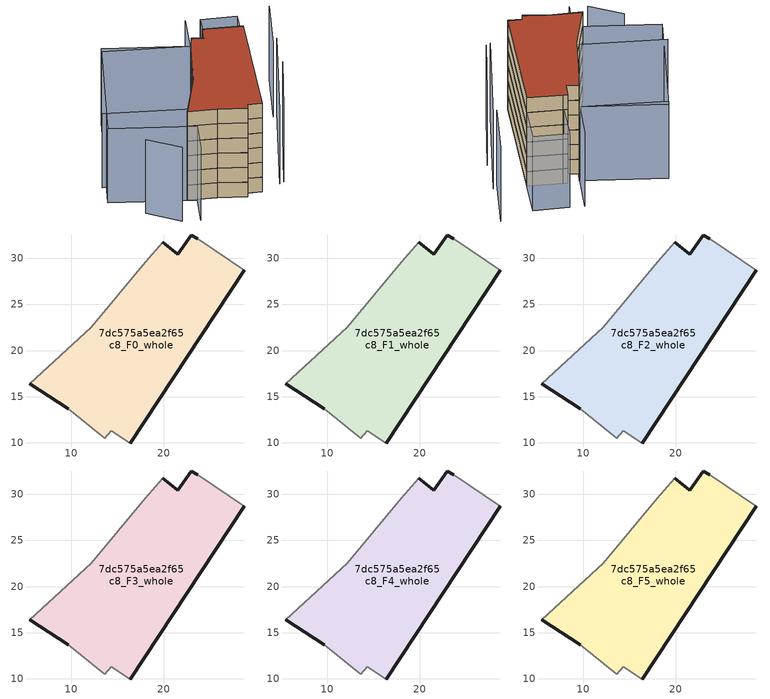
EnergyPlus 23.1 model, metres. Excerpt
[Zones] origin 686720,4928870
7dc575a5ea2f65c8_F0_whole
 floor ground (EU_floor_Construction): 16.38,9.96 28.78,28.69 23.69,32.12 23.02,32.54 21.56,30.47 19.92,31.73 18.04,29.61 12.17,22.55 5.46,16.38 9.65,13.67 13.63,10.46 14.32,11.28 z0
 wall outside (EU_wall_Construction): 9.65,13.67 5.46,16.38 / 19.92,31.73 21.56,30.47 23.02,32.54 23.69,32.12 / 28.78,28.69 16.38,9.96 z0:3
 wall adiabatic (EU_wall_Construction): 5.46,16.38 12.17,22.55 18.04,29.61 19.92,31.73 / 23.69,32.12 28.78,28.69 / 16.38,9.96 14.32,11.28 13.63,10.46 9.65,13.67 z0:3
7dc575a5ea2f65c8_F1_whole
 floor to 7dc575a5ea2f65c8_F0_whole (EU_floor_Construction): 16.38,9.96 28.77,28.69 23.69,32.12 23.01,32.54 21.56,30.47 19.92,31.73 18.04,29.61 12.17,22.55 5.46,16.38 9.65,13.67 13.63,10.46 14.32,11.28 z3
 wall outside (EU_wall_Construction): 9.65,13.67 5.46,16.38 / 19.92,31.73 21.56,30.47 23.02,32.54 23.69,32.12 / 28.78,28.69 16.38,9.96 z3:6
 wall adiabatic (EU_wall_Construction): 5.46,16.38 12.17,22.55 18.04,29.61 19.92,31.73 / 23.69,32.12 28.78,28.69 / 16.38,9.96 14.32,11.28 13.63,10.46 9.65,13.67 z3:6
7dc575a5ea2f65c8_F2_whole
 floor to 7dc575a5ea2f65c8_F1_whole (EU_floor_Construction): 16.38,9.96 28.77,28.69 23.69,32.12 23.01,32.54 21.56,30.47 19.92,31.73 18.04,29.61 12.17,22.55 5.46,16.38 9.65,13.67 13.63,10.46 14.32,11.28 z6
 wall outside (EU_wall_Construction): 9.65,13.67 5.46,16.38 / 19.92,31.73 21.56,30.47 23.02,32.54 23.69,32.12 / 28.78,28.69 16.38,9.96 z6:9
 wall adiabatic (EU_wall_Construction): 5.46,16.38 12.17,22.55 18.04,29.61 19.92,31.73 / 23.69,32.12 28.78,28.69 / 16.38,9.96 14.32,11.28 13.63,10.46 9.65,13.67 z6:9
7dc575a5ea2f65c8_F3_whole
 floor to 7dc575a5ea2f65c8_F2_whole (EU_floor_Construction): 16.38,9.96 28.77,28.69 23.69,32.12 23.01,32.54 21.56,30.47 19.92,31.73 18.04,29.61 12.17,22.55 5.46,16.38 9.65,13.67 13.63,10.46 14.32,11.28 z9
 wall outside (EU_wall_Construction): 9.65,13.67 5.46,16.38 / 19.92,31.73 21.56,30.47 23.02,32.54 23.69,32.12 / 28.78,28.69 16.38,9.96 z9:12
 wall adiabatic (EU_wall_Construction): 5.46,16.38 12.17,22.55 18.04,29.61 19.92,31.73 / 23.69,32.12 28.78,28.69 / 16.38,9.96 14.32,11.28 13.63,10.46 9.65,13.67 z9:12
7dc575a5ea2f65c8_F4_whole
 floor to 7dc575a5ea2f65c8_F3_whole (EU_floor_Construction): 16.38,9.96 28.77,28.69 23.69,32.12 23.01,32.54 21.56,30.47 19.92,31.73 18.04,29.61 12.17,22.55 5.46,16.38 9.65,13.67 13.63,10.46 14.32,11.28 z12
 wall outside (EU_wall_Construction): 9.65,13.67 5.46,16.38 / 19.92,31.73 21.56,30.47 23.02,32.54 23.69,32.12 / 28.78,28.69 16.38,9.96 z12:15
 wall adiabatic (EU_wall_Construction): 5.46,16.38 12.17,22.55 18.04,29.61 19.92,31.73 / 23.69,32.12 28.78,28.69 / 16.38,9.96 14.32,11.28 13.63,10.46 9.65,13.67 z12:15
7dc575a5ea2f65c8_F5_whole
 floor to 7dc575a5ea2f65c8_F4_whole (EU_floor_Construction): 16.38,9.96 28.77,28.69 23.69,32.12 23.01,32.54 21.56,30.47 19.92,31.73 18.04,29.61 12.17,22.55 5.46,16.38 9.65,13.67 13.63,10.46 14.32,11.28 z15
 wall outside (EU_wall_Construction): 9.65,13.67 5.46,16.38 / 19.92,31.73 21.56,30.47 23.02,32.54 23.69,32.12 / 28.78,28.69 16.38,9.96 z15:18
 wall adiabatic (EU_wall_Construction): 5.46,16.38 12.17,22.55 18.04,29.61 19.92,31.73 / 23.69,32.12 28.78,28.69 / 16.38,9.96 14.32,11.28 13.63,10.46 9.65,13.67 z15:18
 roof outside (EU_roof_Construction): 28.78,28.69 16.38,9.96 14.32,11.28 13.63,10.46 9.65,13.67 5.46,16.38 12.17,22.55 18.04,29.61 19.92,31.73 21.56,30.47 23.02,32.54 23.69,32.12 z18
shading: 20.06,9.72 33.37,25.52 / -2.24,18.16 0.89,12.46 / -2.68,28.46 9.72,19.42 / 9.72,19.42 3.28,10.57 / 25.3,39.37 21.05,33.34 / 21.05,33.34 8.95,41.84 / 20.98,9.78 29.59,19.83 / 32,24.91 38.55,33.32 / -4.89,24.62 9.55,42.58 / 9.55,42.58 21.15,33.26 / 21.15,33.26 6.7,15.29 / 6.7,15.29 -4.89,24.62 / 32.61,34.58 28.78,28.69 / 28.78,28.69 23.58,32.08 / 23.58,32.08 27.41,37.96 / 27.41,37.96 32.61,34.58 z0:15
[Building]
EU S2 Campaign: North Axis=0; Terrain=City; Solar Distribution=FullExterior
[Site:Location]
Bologna: Latitude=44.5; Longitude=11.25; Time Zone=1; Elevation=37
[SizingPeriod:WeatherFileDays]
AnnualSizingPeriod: Begin Month=1; Begin Day of Month=1; End Month=12; End Day of Month=31; Day of Week for Start Day=Monday; Use Weather File Daylight Saving Period=No; Use Weather File Rain and Snow Indicators=No
[MATERIAL]
EU_InternalMass_Material: Roughness=MediumRough; Thickness=0.1; Conductivity=1; Density=1800; Specific Heat=900; Thermal Absorptance=0.9; Solar Absorptance=0.7; Visible Absorptance=0.7
[MATERIAL:NOMASS] Roughness=MediumRough; Thermal Absorptance=0.9; Solar Absorptance=0.7; Visible Absorptance=0.7
Name | Thermal Resistance
EU_wall_NoMass | 0.905828
EU_roof_NoMass | 0.37593
EU_floor_NoMass | 0.67114
[CONSTRUCTION]
EU_wall_Construction: EU_wall_NoMass
EU_roof_Construction: EU_roof_NoMass
EU_floor_Construction: EU_floor_NoMass
EU_InternalMass_Construction: EU_InternalMass_Material
[ZONE] Type=1; Multiplier=1; Ceiling Height=autocalculate; Volume=704.342; Floor Area=autocalculate; Part of Total Floor Area=Yes
7dc575a5ea2f65c8_F0_whole; 7dc575a5ea2f65c8_F1_whole; 7dc575a5ea2f65c8_F2_whole; 7dc575a5ea2f65c8_F3_whole; 7dc575a5ea2f65c8_F4_whole; 7dc575a5ea2f65c8_F5_whole
[INTERNALMASS] Construction=EU_InternalMass_Construction; Surface Area=234.781
Name | Zone or ZoneList
7dc575a5ea2f65c8_F0_whole_EU_InternalMass | 7dc575a5ea2f65c8_F0_whole
7dc575a5ea2f65c8_F1_whole_EU_InternalMass | 7dc575a5ea2f65c8_F1_whole
7dc575a5ea2f65c8_F2_whole_EU_InternalMass | 7dc575a5ea2f65c8_F2_whole
7dc575a5ea2f65c8_F3_whole_EU_InternalMass | 7dc575a5ea2f65c8_F3_whole
7dc575a5ea2f65c8_F4_whole_EU_InternalMass | 7dc575a5ea2f65c8_F4_whole
7dc575a5ea2f65c8_F5_whole_EU_InternalMass | 7dc575a5ea2f65c8_F5_whole
[OTHEREQUIPMENT] Fuel Type=Electricity; Design Level Calculation Method=Watts/Area; Power per Zone Floor Area=1; Fraction Latent=0; Fraction Radiant=0; Fraction Lost=0; Carbon Dioxide Generation Rate=0; EndUse Subcategory=EU_Step8_InternalGains
Name | Zone or ZoneList or Space or SpaceList | Schedule
EU_Step8_InternalGain_7dc575a5ea2f65c8_F0_whole_f000 | 7dc575a5ea2f65c8_F0_whole | EU_Step8_GainSchedule_7dc575a5ea2f65c8_F0_whole_f000
EU_Step8_InternalGain_7dc575a5ea2f65c8_F1_whole_f000 | 7dc575a5ea2f65c8_F1_whole | EU_Step8_GainSchedule_7dc575a5ea2f65c8_F1_whole_f000
EU_Step8_InternalGain_7dc575a5ea2f65c8_F2_whole_f000 | 7dc575a5ea2f65c8_F2_whole | EU_Step8_GainSchedule_7dc575a5ea2f65c8_F2_whole_f000
EU_Step8_InternalGain_7dc575a5ea2f65c8_F3_whole_f000 | 7dc575a5ea2f65c8_F3_whole | EU_Step8_GainSchedule_7dc575a5ea2f65c8_F3_whole_f000
EU_Step8_InternalGain_7dc575a5ea2f65c8_F4_whole_f000 | 7dc575a5ea2f65c8_F4_whole | EU_Step8_GainSchedule_7dc575a5ea2f65c8_F4_whole_f000
EU_Step8_InternalGain_7dc575a5ea2f65c8_F5_whole_f000 | 7dc575a5ea2f65c8_F5_whole | EU_Step8_GainSchedule_7dc575a5ea2f65c8_F5_whole_f000
[ZONEVENTILATION:DESIGNFLOWRATE] Schedule=EU_AlwaysOn; Design Flow Rate Calculation Method=AirChanges/Hour; Air Changes per Hour=0.73129; Ventilation Type=Natural; Fan Pressure Rise=0; Fan Total Efficiency=1; Constant Term Coefficient=1; Temperature Term Coefficient=0; Velocity Term Coefficient=0; Velocity Squared Term Coefficient=0; Minimum Indoor Temperature=-100; Maximum Indoor Temperature=100; Delta Temperature=-100; Minimum Outdoor Temperature=-100; Maximum Outdoor Temperature=100; Maximum Wind Speed=40
Name | Zone or ZoneList or Space or SpaceList
EU_ConstantAir_7dc575a5ea2f65c8_F0_whole | 7dc575a5ea2f65c8_F0_whole
EU_ConstantAir_7dc575a5ea2f65c8_F1_whole | 7dc575a5ea2f65c8_F1_whole
EU_ConstantAir_7dc575a5ea2f65c8_F2_whole | 7dc575a5ea2f65c8_F2_whole
EU_ConstantAir_7dc575a5ea2f65c8_F3_whole | 7dc575a5ea2f65c8_F3_whole
EU_ConstantAir_7dc575a5ea2f65c8_F4_whole | 7dc575a5ea2f65c8_F4_whole
EU_ConstantAir_7dc575a5ea2f65c8_F5_whole | 7dc575a5ea2f65c8_F5_whole
[HVACTEMPLATE:THERMOSTAT] Constant Heating Setpoint=20; Constant Cooling Setpoint=50
EU_HeatOnly_7dc575a5ea2f65c8_F0_whole; EU_HeatOnly_7dc575a5ea2f65c8_F1_whole; EU_HeatOnly_7dc575a5ea2f65c8_F2_whole; EU_HeatOnly_7dc575a5ea2f65c8_F3_whole; EU_HeatOnly_7dc575a5ea2f65c8_F4_whole; EU_HeatOnly_7dc575a5ea2f65c8_F5_whole
[HVACTEMPLATE:ZONE:IDEALLOADSAIRSYSTEM] System Availability Schedule=EU_AlwaysOn; Maximum Heating Supply Air Temperature=50; Minimum Cooling Supply Air Temperature=13; Maximum Heating Supply Air Humidity Ratio=0.0156; Minimum Cooling Supply Air Humidity Ratio=0.0077; Heating Limit=NoLimit; Cooling Limit=NoLimit; Heating Availability Schedule=EU_AlwaysOn; Cooling Availability Schedule=EU_CoolingOff; Dehumidification Control Type=ConstantSensibleHeatRatio; Cooling Sensible Heat Ratio=0.7; Dehumidification Setpoint=60; Humidification Control Type=None; Humidification Setpoint=30; Outdoor Air Method=None; Outdoor Air Flow Rate per Person=0.00944; Outdoor Air Flow Rate per Zone Floor Area=0; Outdoor Air Flow Rate per Zone=0; Demand Controlled Ventilation Type=None; Outdoor Air Economizer Type=NoEconomizer; Heat Recovery Type=None; Sensible Heat Recovery Effectiveness=0.7; Latent Heat Recovery Effectiveness=0.65
Name | Template Thermostat
7dc575a5ea2f65c8_F0_whole | EU_HeatOnly_7dc575a5ea2f65c8_F0_whole
7dc575a5ea2f65c8_F1_whole | EU_HeatOnly_7dc575a5ea2f65c8_F1_whole
7dc575a5ea2f65c8_F2_whole | EU_HeatOnly_7dc575a5ea2f65c8_F2_whole
7dc575a5ea2f65c8_F3_whole | EU_HeatOnly_7dc575a5ea2f65c8_F3_whole
7dc575a5ea2f65c8_F4_whole | EU_HeatOnly_7dc575a5ea2f65c8_F4_whole
7dc575a5ea2f65c8_F5_whole | EU_HeatOnly_7dc575a5ea2f65c8_F5_whole
[SIZING:ZONE] Zone Cooling Design Supply Air Temperature Input Method=SupplyAirTemperature; Zone Cooling Design Supply Air Temperature=13; Zone Heating Design Supply Air Temperature Input Method=SupplyAirTemperature; Zone Heating Design Supply Air Temperature=50; Zone Cooling Design Supply Air Humidity Ratio=0.008; Zone Heating Design Supply Air Humidity Ratio=0.008; Cooling Design Air Flow Method=DesignDay; Cooling Design Air Flow Rate=0; Cooling Minimum Air Flow per Zone Floor Area=0.000762; Cooling Minimum Air Flow=0; Cooling Minimum Air Flow Fraction=0.2; Heating Design Air Flow Method=DesignDay; Heating Design Air Flow Rate=0; Heating Maximum Air Flow per Zone Floor Area=0.002032; Heating Maximum Air Flow=0.141576; Heating Maximum Air Flow Fraction=0.3; Account for Dedicated Outdoor Air System=No; Dedicated Outdoor Air System Control Strategy=NeutralSupplyAir; Dedicated Outdoor Air Low Setpoint Temperature for Design=autosize; Dedicated Outdoor Air High Setpoint Temperature for Design=autosize; Zone Load Sizing Method=Sensible Load Only No Latent Load; Zone Latent Cooling Design Supply Air Humidity Ratio Input Method=HumidityRatioDifference; Zone Cooling Design Supply Air Humidity Ratio Difference=0.005; Zone Latent Heating Design Supply Air Humidity Ratio Input Method=HumidityRatioDifference; Zone Humidification Design Supply Air Humidity Ratio Difference=0.005
7dc575a5ea2f65c8_F0_whole; 7dc575a5ea2f65c8_F1_whole; 7dc575a5ea2f65c8_F2_whole; 7dc575a5ea2f65c8_F3_whole; 7dc575a5ea2f65c8_F4_whole; 7dc575a5ea2f65c8_F5_whole
[SCHEDULE:CONSTANT]
Name | Hourly Value
EU_AlwaysOn | 1
EU_CoolingOff | 0
[SCHEDULE:FILE] Column Number=1; Rows to Skip at Top=0; Number of Hours of Data=8760; Column Separator=Comma; Interpolate to Timestep=No; Minutes per Item=60; Adjust Schedule for Daylight Savings=Yes
Name | File
EU_Step8_GainSchedule_7dc575a5ea2f65c8_F0_whole_f000 | ../../schedules/7dc575a5ea2f65c8/7dc575a5ea2f65c8_F0_whole_f000_gain.csv
EU_Step8_GainSchedule_7dc575a5ea2f65c8_F1_whole_f000 | ../../schedules/7dc575a5ea2f65c8/7dc575a5ea2f65c8_F1_whole_f000_gain.csv
EU_Step8_GainSchedule_7dc575a5ea2f65c8_F2_whole_f000 | ../../schedules/7dc575a5ea2f65c8/7dc575a5ea2f65c8_F2_whole_f000_gain.csv
EU_Step8_GainSchedule_7dc575a5ea2f65c8_F3_whole_f000 | ../../schedules/7dc575a5ea2f65c8/7dc575a5ea2f65c8_F3_whole_f000_gain.csv
EU_Step8_GainSchedule_7dc575a5ea2f65c8_F4_whole_f000 | ../../schedules/7dc575a5ea2f65c8/7dc575a5ea2f65c8_F4_whole_f000_gain.csv
EU_Step8_GainSchedule_7dc575a5ea2f65c8_F5_whole_f000 | ../../schedules/7dc575a5ea2f65c8/7dc575a5ea2f65c8_F5_whole_f000_gain.csv
